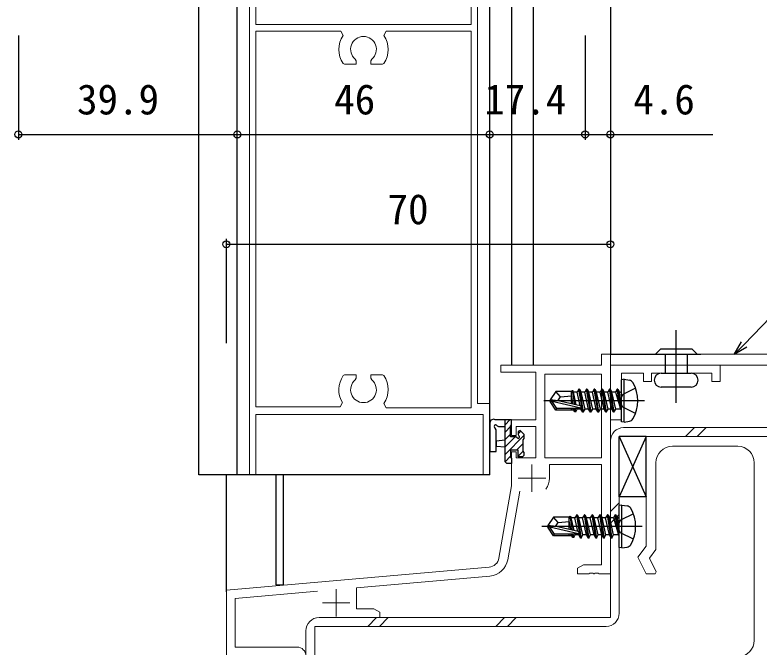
# Model space of a CAD drawing. Units: millimetres, scale not verified. Extents: x -437 to 438, y -554 to 551.
# Drawn here: x -312.4 to -176.8, y -119 to -3.8 of the extents above; entities that cross this region are included whole.
import ezdxf
from ezdxf.enums import TextEntityAlignment as Align

# ---------------------------------------------------------------- set-up
doc = ezdxf.new("R2010")
doc.units = ezdxf.units.MM
doc.header["$LTSCALE"] = 4
doc.layers.add('0-2_YKK_11', color=7, linetype='Continuous', lineweight=18)
for name, color, linetype in [('0-3_YKK_12', 2, 'Continuous'), ('0-4_YKK_13', 4, 'Continuous'), ('0-6_YKK_D', 6, 'Continuous')]:
    doc.layers.add(name, color=color, linetype=linetype)
doc.styles.add('ＭＳ ゴシック', font='')
doc.styles.get('ＭＳ ゴシック').set_extended_font_data('MS Gothic')

msp = doc.modelspace()

# ---------------------------------------------------------------- linework, layer by layer
at = {"layer": '0-2_YKK_11', "color": 1}
for p, q in [((-190.203, -80.621), (-188.603, -79.021)), ((-188.08, -80.621), (-186.48, -79.021)), ((-203.9, -94.318), (-202.3, -92.718)), ((-203.9, -96.441), (-202.3, -94.841)), ((-248.137, -115.221), (-246.537, -113.621)), ((-246.014, -115.221), (-244.414, -113.621)), ((-224.803, -115.221), (-223.203, -113.621)), ((-222.68, -115.221), (-221.08, -113.621)), ((-259.4, -128.221), (-259.4, -116.021))]:
    msp.add_line(p, q, dxfattribs=at)
at = {"layer": '0-2_YKK_11', "color": 4}
for p, q in [((-180.7, -82.421), (-192.6, -82.421)), ((-177.7, -117.779), (-177.7, -85.421))]:
    msp.add_line(p, q, dxfattribs=at)
at = {"layer": '0-2_YKK_11', "color": 211}
for p, q in [((-218.2, -85.721), (-218.2, -90.721)), ((-220.7, -88.221), (-215.7, -88.221)), ((-220.412, -90.569), (-222.616, -103.07)), ((-253.9, -108.421), (-253.9, -113.421)), ((-256.4, -110.921), (-251.4, -110.921))]:
    msp.add_line(p, q, dxfattribs=at)
at = {"layer": '0-2_YKK_11'}
msp.add_lwpolyline([(-269.7, 22.382), (-269.7, -87.618), (-268.5, -87.618), (-268.5, -76.618), (-227.1, -76.618), (-227.1, -87.618), (-225.9, -87.618), (-225.9, -74.618), (-228.1, -74.618), (-228.1, 22.382), (-233.9, 22.382), (-233.9, 19.382), (-232.9, 19.382), (-232.9, 21.182), (-229.3, 21.182), (-229.3, -5.618), (-268.5, -5.618), (-268.5, 21.182), (-264.9, 21.182), (-264.9, 19.382), (-263.9, 19.382), (-263.9, 22.382)], close=True, dxfattribs=at)
for points in [[(-252.744, -74.458), (-253.171, -75.218), (-268.5, -75.218), (-268.5, -6.818), (-253.042, -6.818), (-252.628, -7.598)], [(-229.3, -6.818), (-229.3, -75.418), (-244.758, -75.418), (-245.172, -74.638)], [(-245.172, -7.598), (-244.758, -6.818), (-229.3, -6.818)], [(-252.593, -12.69), (-252.347, -12.818), (-250.25, -12.818), (-250.25, -12.239), (-250.395, -11.931)], [(-247.405, -11.931), (-247.55, -12.239), (-247.55, -12.818), (-245.453, -12.818), (-245.207, -12.69)], [(-250.395, -70.305), (-250.25, -69.997), (-250.25, -69.418), (-252.347, -69.418), (-252.593, -69.547)], [(-245.207, -69.547), (-245.453, -69.418), (-247.55, -69.418), (-247.55, -69.997), (-247.405, -70.305)]]:
    msp.add_lwpolyline(points, dxfattribs=at)
at = {"layer": '0-2_YKK_11', "color": 211}
for points in [[(-224.221, -102.787), (-221.9, -89.621), (-221.9, -83.421), (-221.1, -83.421), (-221.1, -84.521), (-217.5, -84.521), (-217.5, -78.821), (-221.1, -78.821), (-221.1, -80.421), (-221.9, -80.421), (-221.9, -77.621), (-217.5, -77.621), (-217.5, -68.921), (-223.9, -68.921), (-223.9, -67.621), (-205.53, -67.621), (-205.53, -65.621), (-203.9, -65.621), (-203.9, -105.621), (-205.942, -105.621), (-206.125, -105.501), (-206.675, -105.501), (-206.858, -105.621), (-206.942, -105.621), (-207.125, -105.501), (-207.675, -105.501), (-207.858, -105.621), (-209.9, -105.621), (-209.9, -104.621), (-208.809, -103.991), (-205.53, -103.991), (-205.53, -85.721), (-215, -85.721), (-215, -88.221)], [(-165.9, -65.621), (-203.9, -65.621), (-203.9, -67.621), (-165.9, -67.621), (-152.9, -78.621), (-161.9, -78.621), (-161.9, -80.621), (-152.9, -80.621)], [(-259.4, -120.591), (-259.4, -130.621), (-260.9, -130.621), (-260.9, -126.08), (-260.78, -125.896), (-260.78, -125.346), (-260.9, -125.163), (-260.9, -120.621), (-273.9, -120.621), (-273.9, -108.621), (-226.017, -104.432)], [(-225.875, -106.056), (-250.2, -108.184), (-250.2, -111.991), (-246.991, -111.991), (-245.9, -112.621), (-245.9, -113.621), (-251.75, -113.621)], [(-257.27, -108.803), (-272.27, -110.115), (-272.27, -118.991), (-261, -118.991)]]:
    msp.add_lwpolyline(points, dxfattribs=at)
for points in [[(-203.9, -67.621), (-183.9, -67.621), (-183.9, -70.621), (-185.4, -70.621), (-185.4, -69.121), (-196.4, -69.121), (-196.4, -70.621), (-197.9, -70.621), (-197.9, -69.121), (-201.9, -69.121), (-201.9, -73.451), (-202.043, -73.642), (-202.043, -74.601), (-201.9, -74.792), (-201.9, -77.621), (-203.9, -77.621)], [(-205.53, -84.521), (-205.53, -69.251), (-215.87, -69.251), (-215.87, -84.521)]]:
    msp.add_lwpolyline(points, close=True, dxfattribs=at)
at = {"layer": '0-2_YKK_11', "color": 1}
for points in [[(-201.5, -79.021), (-164.9, -79.021), (-164.9, -80.621), (-202.3, -80.621), (-202.3, -112.821)], [(-257, -113.621), (-203.9, -113.621), (-203.9, -81.421)], [(-204.7, -115.221), (-257.8, -115.221), (-257.8, -129.021), (-238.3, -129.021)]]:
    msp.add_lwpolyline(points, dxfattribs=at)
at = {"layer": '0-2_YKK_11', "color": 4}
msp.add_lwpolyline([(-195.6, -85.421), (-195.6, -101.221), (-196.793, -102.811), (-195.553, -105.29), (-195.758, -105.621), (-197.4, -105.621), (-198.9, -102.621), (-197.4, -100.621), (-197.4, -80.621), (-155.9, -80.621), (-155.9, -85.621), (-157.4, -85.621), (-157.4, -82.121), (-167.533, -82.121)], dxfattribs=at)
at = {"layer": '0-2_YKK_11'}
for centre, radius, start, end in [((-248.9, -10.118), 4.5, 145.94422, 214.8499), ((-248.9, -10.118), 2.35, 309.52121, 230.47879), ((-248.9, -10.118), 4.5, 325.1501, 34.05578), ((-248.9, -72.118), 4.5, 145.15008, 211.33227), ((-248.9, -72.118), 2.35, 129.52121, 50.47879), ((-248.9, -72.118), 4.5, 325.94422, 34.8499)]:
    msp.add_arc(centre, radius, start, end, dxfattribs=at)
at = {"layer": '0-2_YKK_11', "color": 1}
for centre, start, end in [((-201.5, -81.421), 90, 180), ((-257, -116.021), 90, 180), ((-204.7, -112.821), 270, 360)]:
    msp.add_arc(centre, 2.4, start, end, dxfattribs=at)
at = {"layer": '0-2_YKK_11', "color": 4}
for centre, start, end in [((-192.6, -85.421), 90.00001, 179.99999), ((-180.7, -85.421), 0.00001, 89.99999), ((-180.7, -117.779), 274.99999, 0)]:
    msp.add_arc(centre, 3, start, end, dxfattribs=at)
at = {"layer": '0-2_YKK_11', "color": 211}
for centre, radius, start, end in [((-218.2, -88.221), 3.2, 321.63348, 359.99999), ((-226.191, -102.44), 2, 275, 350), ((-226.191, -102.44), 3.63, 275.00001, 350.00001), ((-261, -120.591), 1.6, 0.00001, 89.99999)]:
    msp.add_arc(centre, radius, start, end, dxfattribs=at)
at = {"layer": '0-3_YKK_12'}
for p, q in [((-203.9, 102.881), (-203.9, -65.621)), ((-278.9, -87.618), (-278.9, 22.382)), ((-271.9, -87.618), (-271.9, 22.382)), ((-225.9, -87.618), (-225.9, 22.382)), ((-221.9, 22.382), (-221.9, -67.621)), ((-218, 19.882), (-218, -67.621)), ((-203.9, -65.621), (-187.4, -65.621)), ((-225.9, -87.618), (-278.9, -87.618)), ((-273.9, -108.896), (-273.9, -87.618)), ((-264.9, -87.621), (-264.9, -107.621)), ((-263.5, -107.621), (-263.5, -87.621)), ((-264.9, -107.621), (-263.5, -107.621))]:
    msp.add_line(p, q, dxfattribs=at)
at = {"layer": '0-4_YKK_13'}
for p, q in [((-191.9, -74.516), (-191.9, -61.274)), ((-195.712, -65.621), (-194.742, -64.651)), ((-194.742, -64.651), (-189.07, -64.651)), ((-188.1, -65.621), (-189.07, -64.651)), ((-195.712, -65.621), (-188.1, -65.621)), ((-193.902, -65.621), (-193.906, -69.121)), ((-189.902, -65.621), (-189.906, -69.121)), ((-194.656, -69.121), (-189.156, -69.121)), ((-201.4, -70.21), (-201.9, -70.298)), ((-201.9, -77.945), (-201.9, -70.298)), ((-201.4, -70.21), (-200.425, -70.381)), ((-201.4, -78.033), (-201.4, -70.21)), ((-189.156, -71.621), (-194.656, -71.621)), ((-213.855, -72.421), (-214.9, -73.971)), ((-210.929, -72.421), (-213.855, -72.421)), ((-213, -73.421), (-213.855, -72.421)), ((-211, -74.666), (-211, -72.421)), ((-210.676, -74.739), (-211, -73.073)), ((-210.929, -72.421), (-210.835, -72.221)), ((-210.835, -72.221), (-210.632, -72.571)), ((-210.41, -74.8), (-210.835, -72.221)), ((-209.968, -72.571), (-210.632, -72.571)), ((-210.114, -74.867), (-210.632, -72.571)), ((-209.65, -72.021), (-209.968, -72.571)), ((-209.413, -75.026), (-209.968, -72.571)), ((-208.95, -76.221), (-209.65, -72.021)), ((-209.55, -72.021), (-209.65, -72.021)), ((-209.55, -72.021), (-208.85, -76.221)), ((-209.55, -72.021), (-209.232, -72.571)), ((-208.532, -75.671), (-209.232, -72.571)), ((-208.568, -72.571), (-209.232, -72.571)), ((-208.25, -72.021), (-208.568, -72.571)), ((-207.55, -76.221), (-208.25, -72.021)), ((-208.15, -72.021), (-208.25, -72.021)), ((-208.15, -72.021), (-207.45, -76.221)), ((-208.15, -72.021), (-207.832, -72.571)), ((-207.132, -75.671), (-207.832, -72.571)), ((-207.168, -72.571), (-207.832, -72.571)), ((-206.85, -72.021), (-207.168, -72.571)), ((-206.15, -76.221), (-206.85, -72.021)), ((-206.75, -72.021), (-206.85, -72.021)), ((-206.75, -72.021), (-206.05, -76.221)), ((-206.75, -72.021), (-206.432, -72.571)), ((-205.732, -75.671), (-206.432, -72.571)), ((-205.768, -72.571), (-206.432, -72.571)), ((-205.45, -72.021), (-205.768, -72.571)), ((-204.75, -76.221), (-205.45, -72.021)), ((-205.35, -72.021), (-205.45, -72.021)), ((-205.35, -72.021), (-204.65, -76.221)), ((-205.35, -72.021), (-205.032, -72.571)), ((-204.332, -75.671), (-205.032, -72.571)), ((-204.368, -72.571), (-205.032, -72.571)), ((-204.05, -72.021), (-204.368, -72.571)), ((-203.668, -75.671), (-204.368, -72.571)), ((-203.35, -76.221), (-204.05, -72.021)), ((-203.95, -72.021), (-204.05, -72.021)), ((-203.95, -72.021), (-203.632, -72.571)), ((-203.95, -72.021), (-203.25, -76.221)), ((-202.932, -75.671), (-203.632, -72.571)), ((-202.968, -72.571), (-203.632, -72.571)), ((-202.65, -72.021), (-202.968, -72.571)), ((-202.968, -72.571), (-202.05, -75.621)), ((-202.55, -72.021), (-202.65, -72.021)), ((-202.55, -72.021), (-202.65, -72.021)), ((-202.05, -75.621), (-202.65, -72.021)), ((-202.55, -72.021), (-202.232, -72.571)), ((-202.55, -72.021), (-201.95, -75.621)), ((-202.1, -72.571), (-202.232, -72.571)), ((-201.95, -75.621), (-202.232, -72.571)), ((-197.7, -74.121), (-216.01, -74.121)), ((-214.9, -73.971), (-214.9, -74.271)), ((-213.394, -74.121), (-214.9, -73.971)), ((-213.394, -74.121), (-214.9, -74.121)), ((-214.538, -74.271), (-214.9, -74.271)), ((-213.855, -75.821), (-214.9, -74.271)), ((-209.29, -75.465), (-214.538, -74.271)), ((-209.393, -75.031), (-213.394, -74.121)), ((-213.855, -75.821), (-213.695, -75.521)), ((-210.581, -75.821), (-213.855, -75.821)), ((-211, -75.821), (-211, -75.521)), ((-210.408, -76.121), (-210.524, -75.521)), ((-210.192, -76.121), (-210.291, -75.521)), ((-210.192, -76.121), (-209.932, -75.671)), ((-209.932, -75.671), (-209.967, -75.518)), ((-209.268, -75.671), (-209.932, -75.671)), ((-208.85, -76.221), (-208.532, -75.671)), ((-207.868, -75.671), (-208.532, -75.671)), ((-207.45, -76.221), (-207.132, -75.671)), ((-206.468, -75.671), (-207.132, -75.671)), ((-206.05, -76.221), (-205.732, -75.671)), ((-205.068, -75.671), (-205.732, -75.671)), ((-204.65, -76.221), (-204.332, -75.671)), ((-203.668, -75.671), (-204.332, -75.671)), ((-203.35, -76.221), (-203.668, -75.671)), ((-203.25, -76.221), (-202.932, -75.671)), ((-202.1, -75.671), (-202.932, -75.671)), ((-201.95, -75.621), (-202.05, -75.621)), ((-210.192, -76.121), (-210.408, -76.121)), ((-208.85, -76.221), (-208.95, -76.221)), ((-207.45, -76.221), (-207.55, -76.221)), ((-206.05, -76.221), (-206.15, -76.221)), ((-204.65, -76.221), (-204.75, -76.221)), ((-203.25, -76.221), (-203.35, -76.221)), ((-223.1, -85.221), (-223.1, -77.621)), ((-222.228, -77.621), (-223.1, -78.493)), ((-201.4, -78.033), (-201.9, -77.945)), ((-201.4, -78.033), (-200.425, -77.861)), ((-222.1, -78.84), (-223.1, -79.84)), ((-220.236, -79.67), (-220.7, -80.135)), ((-222.1, -80.188), (-223.1, -81.188)), ((-219.602, -80.384), (-223.1, -83.882)), ((-221.287, -80.721), (-223.1, -82.535)), ((-219.8, -83.321), (-219.8, -81.221)), ((-197.4, -80.621), (-202.3, -80.621)), ((-202.3, -91.621), (-202.3, -80.621)), ((-197.4, -80.621), (-202.3, -91.621)), ((-202.3, -80.621), (-197.4, -91.621)), ((-197.4, -91.621), (-197.4, -80.621)), ((-219.8, -81.929), (-220.993, -83.121)), ((-219.8, -83.276), (-220.672, -84.148)), ((-219.6, -84.021), (-219.9, -84.321)), ((-222.1, -84.229), (-223.1, -85.229)), ((-197.4, -91.621), (-202.3, -91.621)), ((-201.8, -93.11), (-202.3, -93.198)), ((-202.3, -100.845), (-202.3, -93.198)), ((-201.8, -93.11), (-200.825, -93.281)), ((-201.8, -100.933), (-201.8, -93.11)), ((-210.05, -94.921), (-210.368, -95.471)), ((-209.35, -99.121), (-210.05, -94.921)), ((-209.95, -94.921), (-210.05, -94.921)), ((-209.95, -94.921), (-209.25, -99.121)), ((-209.95, -94.921), (-209.632, -95.471)), ((-208.65, -94.921), (-208.968, -95.471)), ((-207.95, -99.121), (-208.65, -94.921)), ((-208.55, -94.921), (-208.65, -94.921)), ((-208.55, -94.921), (-207.85, -99.121)), ((-208.55, -94.921), (-208.232, -95.471)), ((-207.25, -94.921), (-207.568, -95.471)), ((-206.55, -99.121), (-207.25, -94.921)), ((-207.15, -94.921), (-207.25, -94.921)), ((-207.15, -94.921), (-206.45, -99.121)), ((-207.15, -94.921), (-206.832, -95.471)), ((-205.85, -94.921), (-206.168, -95.471)), ((-205.15, -99.121), (-205.85, -94.921)), ((-205.75, -94.921), (-205.85, -94.921)), ((-205.75, -94.921), (-205.05, -99.121)), ((-205.75, -94.921), (-205.432, -95.471)), ((-204.45, -94.921), (-204.768, -95.471)), ((-203.75, -99.121), (-204.45, -94.921)), ((-204.35, -94.921), (-204.45, -94.921)), ((-204.35, -94.921), (-204.032, -95.471)), ((-204.35, -94.921), (-203.65, -99.121)), ((-203.05, -94.921), (-203.368, -95.471)), ((-202.95, -94.921), (-203.05, -94.921)), ((-202.95, -94.921), (-203.05, -94.921)), ((-202.45, -98.521), (-203.05, -94.921)), ((-202.95, -94.921), (-202.632, -95.471)), ((-202.95, -94.921), (-202.35, -98.521)), ((-214.255, -95.321), (-215.3, -96.871)), ((-211.329, -95.321), (-214.255, -95.321)), ((-213.4, -96.321), (-214.255, -95.321)), ((-211.4, -97.566), (-211.4, -95.321)), ((-211.076, -97.639), (-211.4, -95.973)), ((-211.329, -95.321), (-211.235, -95.121)), ((-211.235, -95.121), (-211.032, -95.471)), ((-210.81, -97.7), (-211.235, -95.121)), ((-210.368, -95.471), (-211.032, -95.471)), ((-210.514, -97.767), (-211.032, -95.471)), ((-209.813, -97.926), (-210.368, -95.471)), ((-208.932, -98.571), (-209.632, -95.471)), ((-208.968, -95.471), (-209.632, -95.471)), ((-207.532, -98.571), (-208.232, -95.471)), ((-207.568, -95.471), (-208.232, -95.471)), ((-206.132, -98.571), (-206.832, -95.471)), ((-206.168, -95.471), (-206.832, -95.471)), ((-204.732, -98.571), (-205.432, -95.471)), ((-204.768, -95.471), (-205.432, -95.471)), ((-204.068, -98.571), (-204.768, -95.471)), ((-203.332, -98.571), (-204.032, -95.471)), ((-203.368, -95.471), (-204.032, -95.471)), ((-203.368, -95.471), (-202.45, -98.521)), ((-202.5, -95.471), (-202.632, -95.471)), ((-202.35, -98.521), (-202.632, -95.471)), ((-198.1, -97.021), (-216.41, -97.021)), ((-215.3, -96.871), (-215.3, -97.171)), ((-213.794, -97.021), (-215.3, -96.871)), ((-213.794, -97.021), (-215.3, -97.021)), ((-214.938, -97.171), (-215.3, -97.171)), ((-214.255, -98.721), (-215.3, -97.171)), ((-209.69, -98.365), (-214.938, -97.171)), ((-209.793, -97.931), (-213.794, -97.021)), ((-214.255, -98.721), (-214.095, -98.421)), ((-210.981, -98.721), (-214.255, -98.721)), ((-211.4, -98.721), (-211.4, -98.421)), ((-210.808, -99.021), (-210.924, -98.421)), ((-210.592, -99.021), (-210.691, -98.421)), ((-210.592, -99.021), (-210.332, -98.571)), ((-210.332, -98.571), (-210.367, -98.418)), ((-209.668, -98.571), (-210.332, -98.571)), ((-209.25, -99.121), (-208.932, -98.571)), ((-208.268, -98.571), (-208.932, -98.571)), ((-207.85, -99.121), (-207.532, -98.571)), ((-206.868, -98.571), (-207.532, -98.571)), ((-206.45, -99.121), (-206.132, -98.571)), ((-205.468, -98.571), (-206.132, -98.571)), ((-205.05, -99.121), (-204.732, -98.571)), ((-204.068, -98.571), (-204.732, -98.571)), ((-203.75, -99.121), (-204.068, -98.571)), ((-203.65, -99.121), (-203.332, -98.571)), ((-202.5, -98.571), (-203.332, -98.571)), ((-202.35, -98.521), (-202.45, -98.521)), ((-210.592, -99.021), (-210.808, -99.021)), ((-209.25, -99.121), (-209.35, -99.121)), ((-207.85, -99.121), (-207.95, -99.121)), ((-206.45, -99.121), (-206.55, -99.121)), ((-205.05, -99.121), (-205.15, -99.121)), ((-203.65, -99.121), (-203.75, -99.121)), ((-201.8, -100.933), (-202.3, -100.845)), ((-201.8, -100.933), (-200.825, -100.761))]:
    msp.add_line(p, q, dxfattribs=at)
for points in [[(-199.321, -71.821), (-201.637, -72.976), (-202.246, -74.121)], [(-213.501, -74.121), (-213, -73.421), (-211, -73.221)], [(-207.55, -76.221), (-207.868, -75.671), (-208.568, -72.571)], [(-206.15, -76.221), (-206.468, -75.671), (-207.168, -72.571)], [(-204.75, -76.221), (-205.068, -75.671), (-205.768, -72.571)], [(-209.448, -75.521), (-213.695, -75.521), (-214.538, -74.271)], [(-199.321, -76.421), (-201.637, -75.266), (-202.246, -74.121)], [(-210.408, -76.121), (-210.668, -75.671), (-210.701, -75.521)], [(-208.95, -76.221), (-209.268, -75.671), (-209.311, -75.48)], [(-220.91, -80.858), (-221.161, -80.721), (-222.1, -80.721), (-222.1, -78.721), (-221.9, -78.521), (-221.9, -77.621), (-224.88, -77.621), (-225.14, -77.471), (-225.695, -77.676), (-225.795, -77.959), (-225.9, -78.187), (-225.9, -83.349), (-224.7, -83.349), (-224.697, -79.388), (-224.899, -79.105)], [(-224.54, -78.671), (-224.28, -78.821), (-223.1, -78.821)], [(-219.8, -81.221), (-219.6, -81.021), (-219.6, -80.297), (-220.33, -79.568), (-220.7, -79.721), (-220.7, -80.26), (-220.564, -80.512)], [(-223.1, -81.321), (-224.7, -81.464), (-224.7, -82.379), (-223.1, -82.521)], [(-219.9, -84.321), (-220.7, -84.321), (-220.7, -83.121), (-222.1, -83.121), (-222.1, -84.421), (-221.9, -84.621), (-221.9, -85.521), (-222.8, -85.521), (-223.1, -85.221)], [(-219.6, -84.021), (-219.6, -83.521), (-219.8, -83.321)], [(-199.721, -94.721), (-202.037, -95.876), (-202.646, -97.021)], [(-213.901, -97.021), (-213.4, -96.321), (-211.4, -96.121)], [(-207.95, -99.121), (-208.268, -98.571), (-208.968, -95.471)], [(-206.55, -99.121), (-206.868, -98.571), (-207.568, -95.471)], [(-205.15, -99.121), (-205.468, -98.571), (-206.168, -95.471)], [(-209.848, -98.421), (-214.095, -98.421), (-214.938, -97.171)], [(-199.721, -99.321), (-202.037, -98.166), (-202.646, -97.021)], [(-210.808, -99.021), (-211.068, -98.571), (-211.101, -98.421)], [(-209.35, -99.121), (-209.668, -98.571), (-209.711, -98.38)]]:
    msp.add_lwpolyline(points, dxfattribs=at)
for centre, radius, start, end in [((-194.656, -70.371), 1.25, 90, 270), ((-189.156, -70.371), 1.25, 270, 90), ((-200.582, -71.268), 0.9, 30.63591, 80), ((-205.4, -74.121), 6.5, 329.36409, 30.63591), ((-202.1, -72.371), 0.2, 270, 0), ((-209.448, -75.273), 0.248, 270, 77.19096), ((-202.1, -75.871), 0.2, 0, 90), ((-224.8, -78.821), 0.3, 29.99997, 250.81023), ((-200.582, -76.975), 0.9, 280, 329.36409), ((-220.7, -80.721), 0.25, 213.05575, 56.94429), ((-200.982, -94.168), 0.9, 30.63591, 80), ((-205.8, -97.021), 6.5, 329.36409, 30.63591), ((-202.5, -95.271), 0.2, 270, 0), ((-209.848, -98.173), 0.248, 270, 77.19096), ((-202.5, -98.771), 0.2, 0, 90), ((-200.982, -99.875), 0.9, 280, 329.36409)]:
    msp.add_arc(centre, radius, start, end, dxfattribs=at)
at = {"layer": '0-6_YKK_D'}
for p, q in [((-311.8, -7.621), (-311.8, -26.621)), ((-208.5, -7.621), (-208.5, -26.621)), ((-225.9, -25.621), (-208.5, -25.621)), ((-273.9, -63.621), (-273.9, -44.621)), ((-273.9, -45.621), (-203.9, -45.621))]:
    msp.add_line(p, q, dxfattribs=at)
for points in [[(-311.8, -25.621), (-271.9, -25.621), (-225.9, -25.621)], [(-208.5, -25.621), (-203.9, -25.621), (-185.205, -25.621)], [(-181.318, -65.72), (-179.548, -63.885), (-165.07, -48.869), (-130.139, -48.869)], [(-179.056, -64.359), (-181.318, -65.72), (-180.04, -63.411)]]:
    msp.add_lwpolyline(points, dxfattribs=at)
for centre in [(-311.8, -25.621), (-271.9, -25.621), (-271.9, -25.621), (-225.9, -25.621), (-225.9, -25.621), (-208.5, -25.621), (-208.5, -25.621), (-203.9, -25.621), (-273.9, -45.621), (-203.9, -45.621)]:
    msp.add_circle(centre, 0.637, dxfattribs=at)

# ---------------------------------------------------------------- texts
at = {"layer": '0-6_YKK_D', "style": 'ＭＳ ゴシック'}
for s, p in [('39.9', (-301.118, -23.621)), ('46', (-254.248, -23.621)), ('17.4', (-226.895, -23.621)), ('4.6', (-199.734, -23.621)), ('70', (-244.525, -43.621))]:
    msp.add_text(s, height=5.499, dxfattribs=at).set_placement(p, align=Align.BOTTOM_LEFT)

doc.saveas('drawing.dxf')
